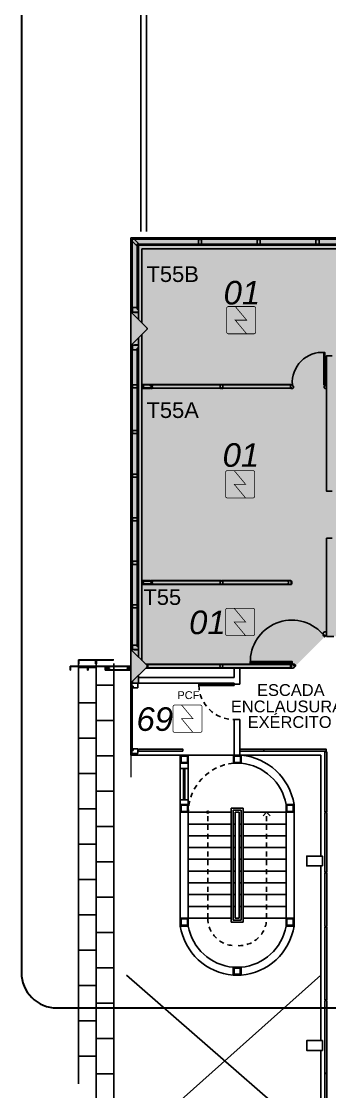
# Model space of a CAD drawing. Header units: metres. Extents: x -331 to 2982, y 362 to 2539.
# Drawn here: x 762.44 to 770.31, y 1315.98 to 1343.24 of the extents above; entities that cross this region are included whole.
import ezdxf

# ---------------------------------------------------------------- set-up
doc = ezdxf.new("R2010")
doc.units = ezdxf.units.M
doc.linetypes.add('HIDDEN2', pattern=[0.1875, 0.125, -0.0625])
doc.linetypes.add('XR_BL2_3 PAV$0$CONTINUOUS', pattern=[0])
doc.layers.get('0').update_dxf_attribs({"color": 251})
doc.layers.add('_salas', color=251, linetype='Continuous', plot=False)
for name, color, linetype in [('ALV', 251, 'Continuous'), ('CX', 251, 'Continuous'), ('Det', 251, 'Continuous'), ('DET. FUMAÇA', 1, 'Continuous'), ('Detector_antigo', 84, 'Continuous'), ('Div', 251, 'Continuous'), ('Est', 251, 'Continuous'), ('Pis', 251, 'Continuous'), ('Projeção', 20, 'Continuous'), ('Texto_Salas', 251, 'Continuous'), ('vid', 251, 'Continuous'), ('vis', 251, 'Continuous'), ('Zlixo01', 251, 'Continuous')]:
    doc.layers.add(name, color=color, linetype=linetype)
doc.layers.add('Botoeira_antiga', color=74, linetype='Continuous', lineweight=30)
doc.styles.add('DESTAQUE', font='arial.ttf', dxfattribs={"height": 0.4})
doc.styles.get("Standard").update_dxf_attribs({"font": 'arial.ttf', "height": 0.3})
doc.styles.add('X3G_ENTITY_1416BAE9', font='arial.ttf', dxfattribs={"height": 0.6})
doc.styles.add('X3G_ENTITY_141F9816', font='arial.ttf', dxfattribs={"height": 0.4})
doc.styles.add('X3G_ENTITY_1422719B', font='arial.ttf', dxfattribs={"height": 0.4})
doc.styles.add('X3G_ENTITY_142271D9', font='arial.ttf', dxfattribs={"height": 0.4})

# ---------------------------------------------------------------- blocks, each defined once
blk = doc.blocks.new('XR_BL2_2 PAV_REV02$0$MOD_7')
at = {"layer": 'vid', "ltscale": 5}
for p, q in [((-1.518, 0.025), (-1.518, -0.025)), ((-1.518, 0.025), (0.008, 0.025)), ((0.008, 0.025), (0.008, -0.025)), ((-1.518, -0.025), (0.008, -0.025))]:
    blk.add_line(p, q, dxfattribs=at)
blk = doc.blocks.new('XR_BL2_3 PAV$0$PERFIL_UNIT_12')
at = {"layer": 'CX'}
blk.add_lwpolyline([(0, 0.12), (-0.08, 0.12), (-0.08, 0), (0, 0)], close=True, dxfattribs=at)
blk = doc.blocks.new('XR_BL2_3 PAV$0$perfil_cc')
at = {"layer": 'CX'}
for p, q in [((-0.115, 0.117), (-0.115, -0.029)), ((-0.115, -0.029), (-0.115, 0.117))]:
    blk.add_line(p, q, dxfattribs=at)
blk.add_lwpolyline([(0, 0.12), (-0.08, 0.12), (-0.115, 0.12), (-0.115, -0.029), (-0.085, -0.029), (-0.085, -0.028), (-0.04, -0.028), (-0.04, 0), (0, 0)], close=True, dxfattribs=at)
blk = doc.blocks.new('Detector de fumaça')
at = {"layer": 'DET. FUMAÇA', "linetype": 'Continuous', "lineweight": 15, "const_width": 0.0187}
blk.add_lwpolyline([(774.599, 539.816), (775.249, 539.816, -0.414214), (775.296, 539.769), (775.296, 539.167, -0.414214), (775.249, 539.12), (774.599, 539.12, -0.414214), (774.553, 539.167), (774.553, 539.769, -0.414214)], format="xyb", close=True, dxfattribs=at)
blk.add_lwpolyline([(774.773, 539.816), (775.064, 539.468), (774.773, 539.468), (775.064, 539.12)], dxfattribs=at)

msp = doc.modelspace()

# ---------------------------------------------------------------- hatches: boundary and pattern name
at = {"layer": '_salas', "transparency": 33554559}
h = msp.add_hatch(color=256, dxfattribs=at)
h.dxf.hatch_style = 1
h.paths.add_polyline_path([(870.379, 1337.729), (851.629, 1337.729), (851.629, 1339.284), (851.299, 1339.284), (851.299, 1337.729), (840.564, 1337.729), (840.564, 1339.284), (840.234, 1339.284), (840.234, 1337.729), (765.239, 1337.729), (765.239, 1326.38), (765.429, 1326.38), (765.429, 1326.577), (765.615, 1326.764), (769.35, 1326.765), (769.383, 1326.773), (769.434, 1326.814), (770.192, 1327.57), (770.205, 1327.583), (770.229, 1327.574), (771.624, 1327.574), (773.019, 1327.574), (773.043, 1327.583), (773.056, 1327.57), (773.814, 1326.814), (773.866, 1326.773), (773.898, 1326.765), (777.527, 1326.765), (777.867, 1326.425), (777.874, 1326.432), (778.221, 1326.765), (781.85, 1326.765), (781.882, 1326.773), (781.934, 1326.814), (782.692, 1327.57), (782.705, 1327.583), (782.729, 1327.574), (784.124, 1327.574), (785.519, 1327.574), (785.543, 1327.583), (785.556, 1327.57), (786.314, 1326.814), (786.365, 1326.773), (786.398, 1326.765), (790.027, 1326.765), (790.367, 1326.425), (790.374, 1326.432), (790.721, 1326.765), (794.35, 1326.765), (794.382, 1326.773), (794.434, 1326.814), (795.191, 1327.57), (795.205, 1327.583), (795.229, 1327.574), (796.624, 1327.574), (798.019, 1327.574), (798.043, 1327.583), (798.056, 1327.57), (798.814, 1326.814), (798.865, 1326.773), (798.898, 1326.765), (802.527, 1326.765), (802.867, 1326.425), (802.874, 1326.432), (803.221, 1326.765), (806.85, 1326.765), (806.882, 1326.773), (806.934, 1326.814), (807.691, 1327.57), (807.705, 1327.583), (807.729, 1327.574), (809.124, 1327.574), (810.519, 1327.574), (810.543, 1327.583), (810.556, 1327.57), (811.314, 1326.814), (811.365, 1326.773), (811.398, 1326.765), (815.027, 1326.765), (815.367, 1326.425), (815.374, 1326.432), (815.721, 1326.765), (819.35, 1326.765), (819.382, 1326.773), (819.434, 1326.814), (820.191, 1327.57), (820.204, 1327.583), (820.229, 1327.574), (821.624, 1327.574), (823.019, 1327.574), (823.043, 1327.583), (823.056, 1327.57), (823.814, 1326.814), (823.865, 1326.773), (823.898, 1326.765), (827.528, 1326.765), (827.867, 1326.425), (827.874, 1326.432), (828.221, 1326.765), (831.85, 1326.765), (831.883, 1326.773), (831.935, 1326.814), (832.692, 1327.57), (832.705, 1327.583), (832.729, 1327.574), (834.124, 1327.574), (835.519, 1327.574), (835.544, 1327.583), (835.557, 1327.57), (836.314, 1326.814), (836.366, 1326.773), (836.398, 1326.765), (840.042, 1326.765), (840.374, 1326.432), (840.756, 1326.814), (840.474, 1327.096), (840.474, 1328.054), (841.234, 1328.054), (841.234, 1329.894), (849.608, 1329.894), (849.608, 1326.814), (849.748, 1326.814), (849.748, 1327.574), (851.494, 1327.574), (852.889, 1327.574), (852.913, 1327.583), (852.926, 1327.57), (853.684, 1326.814), (853.736, 1326.773), (853.768, 1326.765), (857.397, 1326.765), (857.737, 1326.425), (857.744, 1326.432), (858.091, 1326.765), (861.72, 1326.765), (861.752, 1326.773), (861.804, 1326.814), (862.562, 1327.57), (862.575, 1327.583), (862.599, 1327.574), (863.994, 1327.574), (865.389, 1327.574), (865.413, 1327.583), (865.426, 1327.57), (866.184, 1326.814), (866.235, 1326.773), (866.268, 1326.765), (870.003, 1326.764), (870.189, 1326.577), (870.189, 1326.38), (870.379, 1326.38), (870.379, 1326.38)])

# ---------------------------------------------------------------- linework, layer by layer
at = {"color": 251}
for p, q in [((765.489, 1353.364), (765.489, 1337.891)), ((765.639, 1353.264), (765.639, 1337.891)), ((767.855, 1324.344), (768.055, 1324.344)), ((768.699, 1323.094), (768.611, 1322.999)), ((768.699, 1323.094), (768.787, 1322.999))]:
    msp.add_line(p, q, dxfattribs=at)
at = {"color": 251, "linetype": 'Continuous', "lineweight": 15}
msp.add_line((765.239, 1324.544), (765.239, 1323.986), dxfattribs=at)
at = {"color": 251}
for points in [[(766.699, 1324.344), (766.699, 1324.544), (766.499, 1324.544), (766.499, 1324.344)], [(766.519, 1324.524), (766.519, 1324.364), (766.679, 1324.364), (766.679, 1324.524)], [(768.035, 1324.524), (767.875, 1324.524), (767.875, 1324.364), (768.035, 1324.364)], [(766.699, 1323.094), (766.699, 1323.294), (766.499, 1323.294), (766.499, 1323.094)], [(766.519, 1323.274), (766.519, 1323.114), (766.679, 1323.114), (766.679, 1323.274)], [(769.399, 1323.094), (769.399, 1323.294), (769.199, 1323.294), (769.199, 1323.094)], [(769.219, 1323.274), (769.219, 1323.114), (769.379, 1323.114), (769.379, 1323.274)], [(766.699, 1320.194), (766.699, 1320.394), (766.499, 1320.394), (766.499, 1320.194)], [(766.519, 1320.374), (766.519, 1320.214), (766.679, 1320.214), (766.679, 1320.374)], [(769.399, 1320.194), (769.399, 1320.394), (769.199, 1320.394), (769.199, 1320.194)], [(769.219, 1320.374), (769.219, 1320.214), (769.379, 1320.214), (769.379, 1320.374)], [(768.049, 1319.144), (767.849, 1319.144), (767.849, 1318.944), (768.049, 1318.944)], [(768.029, 1319.124), (767.869, 1319.124), (767.869, 1318.964), (768.029, 1318.964)], [(768.029, 1319.124), (767.869, 1319.124), (767.869, 1318.964), (768.029, 1318.964)]]:
    msp.add_lwpolyline(points, close=True, dxfattribs=at)
for points in [[(768.055, 1324.344), (768.055, 1324.544), (767.855, 1324.544), (767.855, 1324.344)], [(767.849, 1319.144), (767.849, 1318.944), (768.049, 1318.944), (768.049, 1319.144)]]:
    msp.add_lwpolyline(points, dxfattribs=at)
msp.add_circle((767.199, 1323.094), 0.0234, dxfattribs=at)
at = {"layer": 'ALV', "color": 251}
for p, q in [((763.689, 1326.714), (763.689, 1326.814)), ((763.689, 1326.814), (764.139, 1326.814)), ((764.129, 1326.804), (763.699, 1326.804)), ((763.699, 1326.804), (763.699, 1326.714)), ((763.909, 1326.876), (763.899, 1326.876)), ((764.129, 1326.714), (764.129, 1326.804)), ((764.589, 1326.814), (764.139, 1326.814)), ((764.139, 1326.814), (764.139, 1326.714)), ((764.139, 1326.814), (764.139, 1326.714)), ((764.149, 1326.714), (764.149, 1326.804)), ((764.149, 1326.804), (764.579, 1326.804)), ((764.349, 1326.876), (764.339, 1326.876)), ((764.349, 1326.876), (764.359, 1326.876)), ((764.579, 1326.804), (764.579, 1326.714)), ((765.239, 1326.814), (764.589, 1326.814)), ((764.589, 1326.814), (764.589, 1326.764)), ((764.589, 1326.714), (764.589, 1326.814)), ((764.599, 1326.774), (764.599, 1326.804)), ((764.599, 1326.804), (765.229, 1326.804)), ((765.229, 1326.774), (765.229, 1326.804)), ((765.239, 1326.814), (765.239, 1326.764)), ((765.239, 1326.714), (765.239, 1326.814)), ((763.699, 1326.714), (763.689, 1326.714)), ((763.899, 1326.781), (764.349, 1326.781)), ((764.139, 1326.714), (764.129, 1326.714)), ((764.139, 1326.714), (764.149, 1326.714)), ((764.579, 1326.714), (764.589, 1326.714)), ((764.589, 1326.714), (764.589, 1326.764)), ((764.589, 1326.764), (764.689, 1326.764)), ((764.589, 1326.764), (764.689, 1326.764)), ((765.239, 1326.714), (764.589, 1326.714)), ((764.689, 1326.774), (764.599, 1326.774)), ((764.689, 1326.754), (764.599, 1326.754)), ((764.599, 1326.754), (764.599, 1326.724)), ((764.599, 1326.724), (765.229, 1326.724)), ((764.689, 1326.764), (764.689, 1326.774)), ((764.689, 1326.764), (764.689, 1326.754)), ((765.139, 1326.764), (765.139, 1326.774)), ((765.139, 1326.774), (765.229, 1326.774)), ((765.239, 1326.764), (765.139, 1326.764)), ((765.139, 1326.764), (765.139, 1326.754)), ((765.239, 1326.764), (765.139, 1326.764)), ((765.139, 1326.754), (765.229, 1326.754)), ((765.229, 1326.754), (765.229, 1326.724)), ((765.239, 1326.714), (765.239, 1326.764)), ((766.499, 1324.209), (766.499, 1324.344)), ((766.699, 1324.209), (766.699, 1324.344)), ((766.499, 1323.294), (766.499, 1323.409)), ((766.699, 1323.294), (766.699, 1323.409)), ((766.499, 1323.094), (766.499, 1320.395)), ((766.699, 1323.094), (766.699, 1320.394)), ((767.899, 1323.094), (767.899, 1320.394)), ((767.949, 1323.094), (767.899, 1323.094)), ((767.949, 1323.094), (767.999, 1323.094)), ((767.999, 1323.094), (767.999, 1320.394)), ((769.199, 1323.094), (769.199, 1320.394)), ((769.399, 1320.394), (769.399, 1323.094)), ((767.899, 1320.394), (767.949, 1320.394)), ((767.999, 1320.394), (767.949, 1320.394))]:
    msp.add_line(p, q, dxfattribs=at)
at = {"layer": 'ALV'}
for points in [[(765.429, 1335.65), (765.429, 1335.829), (765.329, 1335.829), (765.329, 1335.839), (765.28, 1335.839), (765.28, 1335.849), (765.239, 1335.849), (765.239, 1335.826)], [(765.239, 1335.002), (765.239, 1334.98), (765.254, 1334.98), (765.254, 1334.96), (765.28, 1334.96), (765.28, 1334.99), (765.329, 1334.99), (765.329, 1335), (765.429, 1335), (765.429, 1335.178)], [(770.369, 1331.274), (770.229, 1331.274), (770.229, 1334.724), (770.369, 1334.724)], [(770.419, 1327.574), (770.229, 1327.574), (770.229, 1330.074), (770.369, 1330.074)], [(765.429, 1327.05), (765.429, 1327.229), (765.329, 1327.229), (765.329, 1327.239), (765.28, 1327.239), (765.28, 1327.269), (765.254, 1327.269), (765.254, 1327.249), (765.239, 1327.249), (765.239, 1327.24)], [(765.658, 1326.821), (765.642, 1326.837), (765.642, 1326.864), (765.615, 1326.864)], [(765.615, 1326.764), (765.642, 1326.764), (765.642, 1326.792), (765.658, 1326.807)]]:
    msp.add_lwpolyline(points, dxfattribs=at)
at = {"layer": 'ALV', "color": 251}
for centre, radius, start, end in [((767.926, 1323.057), 1.493, 9.1441, 85.0384), ((767.92, 1323.048), 1.303, 10.8966, 84.0476), ((767.963, 1320.422), 1.482, 188.8292, 265.576), ((767.968, 1320.43), 1.291, 190.5091, 264.7036), ((767.93, 1320.43), 1.291, 275.2964, 349.4909), ((767.935, 1320.422), 1.482, 274.4143, 351.1742)]:
    msp.add_arc(centre, radius, start, end, dxfattribs=at)
at = {"layer": 'Botoeira_antiga'}
msp.add_lwpolyline([(872.49, 1318.109, 0.414214), (873.39, 1319.009), (873.39, 1344.645, 0.414214), (872.49, 1345.545), (763.344, 1345.545, 0.414214), (762.444, 1344.645), (762.444, 1319.009, 0.414214), (763.344, 1318.109)], format="xyb", close=True, dxfattribs=at)
at = {"layer": 'CX', "color": 251, "true_color": 0x606060}
for p, q in [((771.509, 1337.729), (765.239, 1337.729)), ((765.239, 1335.849), (765.239, 1337.729)), ((765.519, 1337.449), (771.529, 1337.449)), ((765.519, 1337.449), (765.519, 1335.56)), ((765.519, 1326.96), (765.519, 1335.268)), ((765.239, 1334.98), (765.239, 1327.249))]:
    msp.add_line(p, q, dxfattribs=at)
at = {"layer": 'CX'}
for p, q in [((765.283, 1335.839), (765.429, 1335.839)), ((765.429, 1335.839), (765.283, 1335.839)), ((765.329, 1335.829), (765.329, 1335.839)), ((765.651, 1335.414), (765.658, 1335.421)), ((765.651, 1335.414), (765.658, 1335.407))]:
    msp.add_line(p, q, dxfattribs=at)
at = {"layer": 'CX', "linetype": 'XR_BL2_3 PAV$0$CONTINUOUS'}
for p, q in [((765.712, 1333.978), (765.712, 1333.979)), ((765.712, 1333.979), (765.723, 1333.979)), ((765.723, 1333.978), (765.712, 1333.978)), ((765.712, 1333.91), (765.712, 1333.911)), ((765.712, 1333.911), (765.718, 1333.911)), ((765.718, 1333.91), (765.712, 1333.91)), ((765.718, 1333.911), (765.727, 1333.911)), ((765.727, 1333.91), (765.718, 1333.91)), ((765.723, 1333.979), (765.727, 1333.979)), ((765.727, 1333.978), (765.723, 1333.978)), ((765.729, 1333.974), (765.729, 1333.976)), ((765.729, 1333.913), (765.729, 1333.915)), ((765.73, 1333.976), (765.73, 1333.974)), ((765.73, 1333.974), (765.735, 1333.974)), ((765.737, 1333.972), (765.73, 1333.973)), ((765.73, 1333.916), (765.737, 1333.917)), ((765.735, 1333.915), (765.73, 1333.915)), ((765.73, 1333.915), (765.73, 1333.913)), ((765.735, 1333.974), (765.735, 1333.98)), ((765.735, 1333.98), (765.755, 1333.98)), ((765.735, 1333.91), (765.735, 1333.915)), ((765.755, 1333.91), (765.735, 1333.91)), ((765.75, 1333.978), (765.737, 1333.978)), ((765.737, 1333.978), (765.737, 1333.973)), ((765.737, 1333.973), (765.738, 1333.973)), ((765.738, 1333.916), (765.737, 1333.916)), ((765.737, 1333.916), (765.737, 1333.911)), ((765.737, 1333.911), (765.75, 1333.911)), ((765.739, 1333.972), (765.74, 1333.971)), ((765.74, 1333.971), (765.739, 1333.97)), ((765.739, 1333.97), (765.739, 1333.971)), ((765.739, 1333.918), (765.739, 1333.919)), ((765.739, 1333.919), (765.74, 1333.918)), ((765.74, 1333.918), (765.739, 1333.917)), ((765.75, 1333.962), (765.75, 1333.978)), ((765.759, 1333.962), (765.75, 1333.962)), ((765.75, 1333.911), (765.75, 1333.927)), ((765.75, 1333.927), (765.759, 1333.927)), ((765.755, 1333.98), (765.755, 1333.989)), ((765.755, 1333.9), (765.755, 1333.91)), ((765.759, 1333.947), (765.759, 1333.962)), ((765.759, 1333.927), (765.759, 1333.947)), ((765.761, 1333.996), (765.779, 1333.996)), ((765.779, 1333.893), (765.761, 1333.893)), ((765.78, 1333.994), (765.765, 1333.994)), ((765.765, 1333.994), (765.765, 1333.987)), ((765.765, 1333.987), (765.78, 1333.987)), ((765.78, 1333.902), (765.765, 1333.902)), ((765.765, 1333.902), (765.765, 1333.895)), ((765.765, 1333.895), (765.78, 1333.895)), ((765.78, 1333.995), (765.78, 1333.994)), ((765.78, 1333.895), (765.78, 1333.894)), ((765.783, 1333.954), (765.783, 1333.944)), ((765.783, 1333.944), (765.783, 1333.935)), ((765.785, 1333.959), (765.784, 1333.956)), ((765.784, 1333.933), (765.785, 1333.93)), ((765.786, 1333.982), (765.786, 1333.961)), ((765.786, 1333.928), (765.786, 1333.907))]:
    msp.add_line(p, q, dxfattribs=at)
at = {"layer": 'CX', "color": 251}
for p, q in [((765.429, 1326.38), (765.429, 1326.577)), ((765.41, 1326.38), (765.264, 1326.38)), ((765.264, 1326.38), (765.41, 1326.38)), ((765.413, 1326.38), (765.429, 1326.38)), ((765.264, 1324.594), (765.41, 1324.594)), ((765.41, 1324.594), (765.264, 1324.594))]:
    msp.add_line(p, q, dxfattribs=at)
at = {"layer": 'CX'}
for points in [[(765.451, 1337.57, -0.668179), (765.45, 1337.568), (765.4, 1337.568), (765.4, 1337.518, -0.668179), (765.398, 1337.517), (765.28, 1337.635), (765.274, 1337.635), (765.274, 1337.681), (765.264, 1337.681), (765.287, 1337.704), (765.287, 1337.694), (765.332, 1337.694), (765.332, 1337.689)], [(765.558, 1333.956), (765.556, 1333.967, 0.194954), (765.555, 1333.968), (765.553, 1333.969, -0.387702), (765.553, 1333.972), (765.554, 1333.975), (765.554, 1333.975), (765.552, 1333.971), (765.551, 1333.971), (765.551, 1333.978), (765.563, 1333.978), (765.563, 1333.979), (765.519, 1333.979), (765.519, 1333.909), (765.563, 1333.909), (765.563, 1333.911), (765.551, 1333.911), (765.551, 1333.917), (765.552, 1333.918), (765.554, 1333.914), (765.554, 1333.914), (765.553, 1333.917, -0.387702), (765.553, 1333.92), (765.555, 1333.921, 0.194954), (765.556, 1333.922), (765.558, 1333.932, 0.268551), (765.557, 1333.937), (765.549, 1333.942), (765.549, 1333.946), (765.557, 1333.952, 0.268551)], [(767.548, 1333.986), (767.552, 1333.986, -0.414214), (767.555, 1333.983), (767.555, 1333.989, -0.439162), (767.561, 1333.995), (767.579, 1333.995, -0.414214), (767.58, 1333.994), (767.58, 1333.994), (767.565, 1333.994), (767.565, 1333.987), (767.58, 1333.987, -0.322891), (767.585, 1333.981), (767.585, 1333.961, -0.13729), (767.585, 1333.958), (767.583, 1333.956, 0.13729), (767.582, 1333.953), (767.582, 1333.944), (767.582, 1333.935, 0.13729), (767.583, 1333.933), (767.585, 1333.93, -0.13729), (767.585, 1333.928), (767.585, 1333.907, -0.322891), (767.58, 1333.902), (767.565, 1333.902), (767.565, 1333.895), (767.58, 1333.895), (767.58, 1333.894, -0.414214), (767.579, 1333.893), (767.561, 1333.893, -0.439162), (767.555, 1333.9), (767.555, 1333.905, -0.414214), (767.552, 1333.902), (767.548, 1333.902, -0.414214), (767.545, 1333.905), (767.545, 1333.9, -0.439162), (767.539, 1333.893), (767.521, 1333.893, -0.414214), (767.52, 1333.894), (767.52, 1333.895), (767.535, 1333.895), (767.535, 1333.902), (767.52, 1333.902, -0.322891), (767.514, 1333.907), (767.514, 1333.928, -0.13729), (767.515, 1333.93), (767.517, 1333.933, 0.13729), (767.517, 1333.935), (767.517, 1333.944), (767.517, 1333.953, 0.13729), (767.517, 1333.956), (767.515, 1333.958, -0.13729), (767.514, 1333.961), (767.514, 1333.981, -0.322891), (767.52, 1333.987), (767.535, 1333.987), (767.535, 1333.994), (767.52, 1333.994), (767.52, 1333.994, -0.414214), (767.521, 1333.995), (767.539, 1333.995, -0.439162), (767.545, 1333.989), (767.545, 1333.983, -0.414214)], [(769.341, 1333.9), (769.341, 1333.907), (769.342, 1333.907), (769.342, 1333.898, 0.422579), (769.347, 1333.893), (769.365, 1333.893, 0.414214), (769.382, 1333.909), (769.382, 1333.951, 0.414214), (769.38, 1333.953), (769.372, 1333.953), (769.374, 1333.951), (769.368, 1333.951), (769.369, 1333.953), (769.362, 1333.953), (769.362, 1333.993, 0.414214), (769.36, 1333.995), (769.347, 1333.995, 0.414214), (769.342, 1333.99), (769.342, 1333.979), (769.341, 1333.979), (769.341, 1333.989, 0.439162), (769.335, 1333.995), (769.317, 1333.995, 0.414214), (769.316, 1333.994), (769.316, 1333.994), (769.331, 1333.994), (769.331, 1333.987), (769.316, 1333.987, 0.322891), (769.31, 1333.981), (769.31, 1333.961, 0.13729), (769.311, 1333.958), (769.312, 1333.956, -0.13729), (769.313, 1333.953), (769.313, 1333.944), (769.313, 1333.935, -0.13729), (769.312, 1333.933), (769.311, 1333.93, 0.13729), (769.31, 1333.928), (769.31, 1333.907, 0.322891), (769.316, 1333.902), (769.331, 1333.902), (769.331, 1333.895), (769.316, 1333.895), (769.316, 1333.894, 0.414214), (769.317, 1333.893), (769.335, 1333.893, 0.439162)], [(767.548, 1328.986), (767.552, 1328.986, -0.414214), (767.555, 1328.983), (767.555, 1328.989, -0.439162), (767.561, 1328.995), (767.579, 1328.995, -0.414214), (767.58, 1328.994), (767.58, 1328.994), (767.565, 1328.994), (767.565, 1328.987), (767.58, 1328.987, -0.322891), (767.585, 1328.981), (767.585, 1328.961, -0.13729), (767.585, 1328.958), (767.583, 1328.956, 0.13729), (767.582, 1328.953), (767.582, 1328.944), (767.582, 1328.935, 0.13729), (767.583, 1328.933), (767.585, 1328.93, -0.13729), (767.585, 1328.928), (767.585, 1328.907, -0.322891), (767.58, 1328.902), (767.565, 1328.902), (767.565, 1328.895), (767.58, 1328.895), (767.58, 1328.894, -0.414214), (767.579, 1328.893), (767.561, 1328.893, -0.439162), (767.555, 1328.9), (767.555, 1328.905, -0.414214), (767.552, 1328.902), (767.548, 1328.902, -0.414214), (767.545, 1328.905), (767.545, 1328.9, -0.439162), (767.539, 1328.893), (767.521, 1328.893, -0.414214), (767.52, 1328.894), (767.52, 1328.895), (767.535, 1328.895), (767.535, 1328.902), (767.52, 1328.902, -0.322891), (767.514, 1328.907), (767.514, 1328.928, -0.13729), (767.515, 1328.93), (767.517, 1328.933, 0.13729), (767.517, 1328.935), (767.517, 1328.944), (767.517, 1328.953, 0.13729), (767.517, 1328.956), (767.515, 1328.958, -0.13729), (767.514, 1328.961), (767.514, 1328.981, -0.322891), (767.52, 1328.987), (767.535, 1328.987), (767.535, 1328.994), (767.52, 1328.994), (767.52, 1328.994, -0.414214), (767.521, 1328.995), (767.539, 1328.995, -0.439162), (767.545, 1328.989), (767.545, 1328.983, -0.414214)], [(769.255, 1328.965), (769.255, 1328.962), (769.254, 1328.962, -0.414214), (769.253, 1328.962), (769.253, 1328.979), (769.268, 1328.979), (769.268, 1328.99, -0.414214), (769.273, 1328.995), (769.313, 1328.995, -0.414214), (769.318, 1328.99), (769.318, 1328.979), (769.333, 1328.979), (769.333, 1328.962, -0.414214), (769.333, 1328.962), (769.332, 1328.962), (769.332, 1328.963, 0.414214), (769.33, 1328.965), (769.328, 1328.965), (769.328, 1328.924), (769.33, 1328.924, 0.414214), (769.332, 1328.926), (769.332, 1328.927), (769.333, 1328.927, -0.414214), (769.333, 1328.926), (769.333, 1328.909), (769.318, 1328.909), (769.318, 1328.898, -0.414214), (769.313, 1328.893), (769.293, 1328.893), (769.273, 1328.893, -0.414214), (769.268, 1328.898), (769.268, 1328.909), (769.253, 1328.909), (769.253, 1328.926, -0.414214), (769.254, 1328.927), (769.255, 1328.927), (769.255, 1328.924), (769.258, 1328.924), (769.258, 1328.965)], [(769.328, 1328.893, 0.32019), (769.337, 1328.9, -0.002744), (769.34, 1328.911, 0.332744), (769.34, 1328.912, -0.702025), (769.341, 1328.916, 0.317833), (769.342, 1328.917, 0.05088), (769.344, 1328.944, 0.05088), (769.342, 1328.972, 0.317833), (769.341, 1328.973, -0.702025), (769.34, 1328.977, 0.332744), (769.34, 1328.978, -0.002744), (769.337, 1328.989, 0.32019), (769.328, 1328.995), (769.325, 1328.995, 0.414214), (769.32, 1328.99), (769.32, 1328.979), (769.333, 1328.979), (769.333, 1328.962, -0.414214), (769.333, 1328.962), (769.332, 1328.962), (769.332, 1328.963, 0.414214), (769.33, 1328.965), (769.328, 1328.965), (769.328, 1328.924), (769.33, 1328.924, 0.414214), (769.332, 1328.926), (769.332, 1328.927), (769.333, 1328.927, -0.414214), (769.333, 1328.926), (769.333, 1328.909), (769.32, 1328.909), (769.32, 1328.898, 0.414214), (769.325, 1328.893)], [(765.558, 1328.956), (765.556, 1328.967, 0.194954), (765.555, 1328.968), (765.553, 1328.969, -0.387702), (765.553, 1328.972), (765.554, 1328.975), (765.554, 1328.975), (765.552, 1328.971), (765.551, 1328.971), (765.551, 1328.978), (765.563, 1328.978), (765.563, 1328.979), (765.519, 1328.979), (765.519, 1328.909), (765.563, 1328.909), (765.563, 1328.911), (765.551, 1328.911), (765.551, 1328.917), (765.552, 1328.918), (765.554, 1328.914), (765.554, 1328.914), (765.553, 1328.917, -0.387702), (765.553, 1328.92), (765.555, 1328.921, 0.194954), (765.556, 1328.922), (765.558, 1328.932, 0.268551), (765.557, 1328.937), (765.549, 1328.942), (765.549, 1328.946), (765.557, 1328.952, 0.268551)], [(770.229, 1327.659, -0.414214), (770.228, 1327.658), (770.227, 1327.658), (770.227, 1327.659, 0.414214), (770.225, 1327.661), (770.224, 1327.661), (770.224, 1327.641), (770.224, 1327.621), (770.225, 1327.621, 0.414214), (770.227, 1327.622), (770.227, 1327.623), (770.228, 1327.623, -0.414214), (770.229, 1327.623), (770.229, 1327.606), (770.214, 1327.606), (770.214, 1327.595, -0.668179), (770.205, 1327.591), (770.197, 1327.599), (770.187, 1327.589), (770.175, 1327.601, -0.414214), (770.175, 1327.601), (770.175, 1327.602), (770.176, 1327.601, 0.414214), (770.179, 1327.601), (770.18, 1327.603), (770.151, 1327.631), (770.15, 1327.63, 0.414214), (770.15, 1327.627), (770.151, 1327.627), (770.15, 1327.626, -0.414214), (770.149, 1327.626), (770.137, 1327.638), (770.148, 1327.649), (770.14, 1327.657, -0.441105), (770.14, 1327.664, -0.152372), (770.208, 1327.692, -0.441105), (770.214, 1327.687), (770.214, 1327.676), (770.229, 1327.676)], [(765.642, 1326.792), (765.658, 1326.807), (765.651, 1326.814), (765.658, 1326.821), (765.642, 1326.837), (765.642, 1326.859, -0.439162), (765.648, 1326.866), (765.666, 1326.866, -0.414214), (765.667, 1326.865), (765.667, 1326.864), (765.652, 1326.864), (765.652, 1326.857), (765.667, 1326.857, -0.322891), (765.673, 1326.852), (765.673, 1326.831, -0.13729), (765.672, 1326.829), (765.671, 1326.826, 0.13729), (765.67, 1326.823), (765.67, 1326.815), (765.67, 1326.806, 0.13729), (765.671, 1326.803), (765.672, 1326.8, -0.13729), (765.673, 1326.798), (765.673, 1326.778, -0.322891), (765.667, 1326.772), (765.652, 1326.772), (765.652, 1326.765), (765.667, 1326.765), (765.667, 1326.765, -0.414214), (765.666, 1326.764), (765.648, 1326.764, -0.439162), (765.642, 1326.77)], [(767.543, 1326.857), (767.547, 1326.857, -0.414214), (767.55, 1326.854), (767.55, 1326.859, -0.439162), (767.556, 1326.866), (767.574, 1326.866, -0.414214), (767.575, 1326.865), (767.575, 1326.864), (767.56, 1326.864), (767.56, 1326.857), (767.575, 1326.857, -0.322891), (767.58, 1326.852), (767.58, 1326.831, -0.13729), (767.58, 1326.829), (767.578, 1326.826, 0.13729), (767.577, 1326.823), (767.577, 1326.815), (767.577, 1326.806, 0.13729), (767.578, 1326.803), (767.58, 1326.8, -0.13729), (767.58, 1326.798), (767.58, 1326.778, -0.322891), (767.575, 1326.772), (767.56, 1326.772), (767.56, 1326.765), (767.575, 1326.765), (767.575, 1326.765, -0.414214), (767.574, 1326.764), (767.556, 1326.764, -0.439162), (767.55, 1326.77), (767.55, 1326.776, -0.414214), (767.547, 1326.773), (767.543, 1326.773, -0.414214), (767.54, 1326.776), (767.54, 1326.77, -0.439162), (767.534, 1326.764), (767.516, 1326.764, -0.414214), (767.515, 1326.765), (767.515, 1326.765), (767.53, 1326.765), (767.53, 1326.772), (767.515, 1326.772, -0.322891), (767.509, 1326.778), (767.509, 1326.798, -0.13729), (767.51, 1326.8), (767.512, 1326.803, 0.13729), (767.512, 1326.806), (767.512, 1326.815), (767.512, 1326.823, 0.13729), (767.512, 1326.826), (767.51, 1326.829, -0.13729), (767.509, 1326.831), (767.509, 1326.852, -0.322891), (767.515, 1326.857), (767.53, 1326.857), (767.53, 1326.864), (767.515, 1326.864), (767.515, 1326.865, -0.414214), (767.516, 1326.866), (767.534, 1326.866, -0.439162), (767.54, 1326.859), (767.54, 1326.854, -0.414214)], [(769.309, 1326.798, -0.13729), (769.309, 1326.801), (769.311, 1326.804, 0.13729), (769.312, 1326.806), (769.312, 1326.815), (769.312, 1326.824, 0.13729), (769.311, 1326.827), (769.309, 1326.829, -0.13729), (769.309, 1326.832), (769.309, 1326.852, -0.322891), (769.314, 1326.857), (769.329, 1326.857), (769.329, 1326.865), (769.314, 1326.865), (769.314, 1326.865, -0.414214), (769.315, 1326.866), (769.333, 1326.866, -0.439162), (769.339, 1326.86), (769.339, 1326.85), (769.326, 1326.85), (769.326, 1326.833, 0.414214), (769.327, 1326.833), (769.328, 1326.833), (769.328, 1326.834, -0.414214), (769.329, 1326.835), (769.331, 1326.835), (769.331, 1326.815), (769.331, 1326.795), (769.329, 1326.795, -0.414214), (769.328, 1326.797), (769.328, 1326.798), (769.327, 1326.798, 0.414214), (769.326, 1326.797), (769.326, 1326.78), (769.339, 1326.78), (769.339, 1326.77, -0.439162), (769.333, 1326.763), (769.315, 1326.763, -0.414214), (769.314, 1326.764), (769.314, 1326.764), (769.329, 1326.764), (769.329, 1326.772), (769.314, 1326.772, -0.322891), (769.309, 1326.777)], [(769.326, 1326.78), (769.341, 1326.78), (769.341, 1326.769, 0.440902), (769.347, 1326.764, 0.152386), (769.414, 1326.792, 0.440902), (769.415, 1326.8), (769.407, 1326.807), (769.417, 1326.818), (769.405, 1326.83, 0.414214), (769.405, 1326.83), (769.404, 1326.829), (769.405, 1326.829, -0.414214), (769.405, 1326.826), (769.404, 1326.825), (769.375, 1326.854), (769.376, 1326.855, -0.414214), (769.379, 1326.855), (769.379, 1326.854), (769.38, 1326.855, 0.414214), (769.38, 1326.855), (769.368, 1326.868), (769.357, 1326.857), (769.35, 1326.865, 0.668179), (769.341, 1326.861), (769.341, 1326.85), (769.326, 1326.85), (769.326, 1326.833, 0.414214), (769.327, 1326.833), (769.328, 1326.833), (769.328, 1326.834, -0.414214), (769.329, 1326.835), (769.331, 1326.835), (769.331, 1326.815), (769.331, 1326.795), (769.329, 1326.795, -0.414214), (769.328, 1326.797), (769.328, 1326.798), (769.327, 1326.798, 0.414214), (769.326, 1326.797)], [(769.358, 1326.857), (769.351, 1326.864, -0.414214), (769.351, 1326.871), (769.36, 1326.88, -0.414214), (769.362, 1326.88), (769.37, 1326.872), (769.369, 1326.871), (769.37, 1326.871), (769.371, 1326.872), (769.371, 1326.872), (769.362, 1326.881, 0.294496), (769.36, 1326.882, -3.099483), (769.364, 1326.888), (769.366, 1326.886), (769.365, 1326.885), (769.386, 1326.864), (769.384, 1326.862), (769.374, 1326.872), (769.374, 1326.871), (769.383, 1326.863), (769.381, 1326.86), (769.381, 1326.86), (769.382, 1326.861), (769.39, 1326.853), (769.395, 1326.858), (769.396, 1326.855), (769.4, 1326.86), (769.397, 1326.86), (769.403, 1326.866, -0.414214), (769.406, 1326.866), (769.434, 1326.837, -0.414214), (769.434, 1326.814), (769.421, 1326.8, -0.422579), (769.414, 1326.801), (769.407, 1326.808), (769.417, 1326.818), (769.405, 1326.83, 0.414214), (769.405, 1326.83), (769.404, 1326.829), (769.405, 1326.829, -0.414214), (769.405, 1326.826), (769.404, 1326.825), (769.375, 1326.854), (769.376, 1326.855, -0.414214), (769.379, 1326.855), (769.379, 1326.854), (769.38, 1326.855, 0.414214), (769.38, 1326.855), (769.368, 1326.868)]]:
    msp.add_lwpolyline(points, format="xyb", close=True, dxfattribs=at)
for points in [[(765.28, 1335.954), (765.28, 1335.874), (765.28, 1335.839), (765.429, 1335.839), (765.429, 1335.869), (765.428, 1335.869), (765.428, 1335.913), (765.4, 1335.913), (765.4, 1335.954)], [(770.164, 1334.808), (770.164, 1333.983), (770.184, 1333.983), (770.184, 1334.808)], [(769.354, 1326.895), (769.354, 1326.933), (768.284, 1326.933), (768.284, 1326.895)]]:
    msp.add_lwpolyline(points, close=True, dxfattribs=at)
at = {"layer": 'CX', "linetype": 'Continuous'}
msp.add_lwpolyline([(770.192, 1333.992, -0.414214), (770.194, 1333.994), (770.206, 1333.994, -0.414214), (770.211, 1333.989), (770.211, 1333.979), (770.229, 1333.979), (770.229, 1333.913), (770.229, 1333.909), (770.211, 1333.909), (770.211, 1333.899, -0.422579), (770.207, 1333.894), (770.188, 1333.894, -0.414214), (770.172, 1333.911), (770.172, 1333.951, -0.414214), (770.174, 1333.953), (770.181, 1333.953), (770.18, 1333.951), (770.186, 1333.951), (770.184, 1333.953), (770.192, 1333.953), (770.192, 1333.965), (770.193, 1333.965), (770.193, 1333.966), (770.19, 1333.966), (770.19, 1333.977), (770.189, 1333.978), (770.189, 1333.964), (770.187, 1333.964), (770.187, 1333.994), (770.185, 1333.994), (770.185, 1333.996, -3.099483), (770.192, 1333.995, 0.294496), (770.191, 1333.993), (770.191, 1333.981), (770.193, 1333.981), (770.193, 1333.981), (770.192, 1333.981), (770.192, 1333.992)], format="xyb", close=True, dxfattribs=at)
at = {"layer": 'CX', "linetype": 'XR_BL2_3 PAV$0$CONTINUOUS'}
msp.add_lwpolyline([(765.779, 1328.893), (765.761, 1328.893, -0.420879), (765.755, 1328.9), (765.755, 1328.91), (765.735, 1328.91), (765.735, 1328.915), (765.73, 1328.915), (765.73, 1328.913, -0.414214), (765.727, 1328.91), (765.718, 1328.91), (765.712, 1328.91), (765.712, 1328.911), (765.718, 1328.911), (765.727, 1328.911, 0.414214), (765.729, 1328.913), (765.729, 1328.915, -0.414214), (765.73, 1328.916), (765.737, 1328.917, 0.212526), (765.739, 1328.918), (765.739, 1328.919), (765.74, 1328.918), (765.739, 1328.917, -0.204506), (765.738, 1328.916), (765.737, 1328.916), (765.737, 1328.911), (765.75, 1328.911), (765.75, 1328.927), (765.759, 1328.927), (765.759, 1328.947), (765.759, 1328.962), (765.75, 1328.962), (765.75, 1328.978), (765.737, 1328.978), (765.737, 1328.973), (765.738, 1328.973, -0.204506), (765.739, 1328.972), (765.74, 1328.971), (765.739, 1328.97), (765.739, 1328.971, 0.212526), (765.737, 1328.972), (765.73, 1328.973, -0.414214), (765.729, 1328.974), (765.729, 1328.976, 0.414214), (765.727, 1328.978), (765.723, 1328.978), (765.712, 1328.978), (765.712, 1328.979), (765.723, 1328.979), (765.727, 1328.979, -0.414214), (765.73, 1328.976), (765.73, 1328.974), (765.735, 1328.974), (765.735, 1328.98), (765.755, 1328.98), (765.755, 1328.989, -0.420879), (765.761, 1328.996), (765.779, 1328.996, -0.414214), (765.78, 1328.995), (765.78, 1328.994), (765.765, 1328.994), (765.765, 1328.987), (765.78, 1328.987, -0.322891), (765.786, 1328.982), (765.786, 1328.961, -0.13729), (765.785, 1328.959), (765.784, 1328.956, 0.13729), (765.783, 1328.954), (765.783, 1328.944), (765.783, 1328.935, 0.13729), (765.784, 1328.933), (765.785, 1328.93, -0.13729), (765.786, 1328.928), (765.786, 1328.907, -0.322891), (765.78, 1328.902), (765.765, 1328.902), (765.765, 1328.895), (765.78, 1328.895), (765.78, 1328.894, -0.414214)], format="xyb", close=True, dxfattribs=at)
msp.add_lwpolyline([(770.123, 1327.643, -0.414214), (770.123, 1327.646), (770.132, 1327.655, -0.414214), (770.139, 1327.655), (770.147, 1327.648), (770.144, 1327.645), (770.143, 1327.646), (770.145, 1327.648), (770.138, 1327.654, 0.414214), (770.133, 1327.654), (770.124, 1327.645, 0.414214), (770.124, 1327.645), (770.129, 1327.64), (770.131, 1327.642, -0.414214), (770.133, 1327.642), (770.187, 1327.587), (770.198, 1327.597), (770.205, 1327.59, -0.422579), (770.205, 1327.583), (770.192, 1327.57, -0.414214), (770.168, 1327.57), (770.139, 1327.6, -0.414214), (770.139, 1327.602), (770.144, 1327.608), (770.145, 1327.605), (770.149, 1327.609), (770.146, 1327.61), (770.152, 1327.615), (770.124, 1327.643)], format="xyb", dxfattribs=at)
at = {"layer": 'CX'}
msp.add_lwpolyline([(765.239, 1326.388), (765.239, 1326.38), (765.279, 1326.38), (765.279, 1326.428)], dxfattribs=at)
at = {"layer": 'CX', "color": 251}
for points in [[(765.413, 1326.265), (765.413, 1326.344), (765.413, 1326.38), (765.264, 1326.38), (765.264, 1326.35), (765.265, 1326.35), (765.265, 1326.305), (765.293, 1326.305), (765.293, 1326.265)], [(765.413, 1324.71), (765.413, 1324.63), (765.413, 1324.594), (765.264, 1324.594), (765.264, 1324.624), (765.265, 1324.624), (765.265, 1324.669), (765.293, 1324.669), (765.293, 1324.71)], [(770.124, 1321.726), (769.724, 1321.726), (769.724, 1321.976), (770.124, 1321.976)], [(770.124, 1317.026), (769.724, 1317.026), (769.724, 1317.276), (770.124, 1317.276)]]:
    msp.add_lwpolyline(points, close=True, dxfattribs=at)
at = {"layer": 'CX', "color": 251, "true_color": 0x606060}
for centre, radius, start, end in [((770.12, 1334.047), 0.764, 85.1646, 184.8272), ((769.341, 1326.932), 1.057, 42.2667, 181.8592)]:
    msp.add_arc(centre, radius, start, end, dxfattribs=at)
at = {"layer": 'CX', "linetype": 'XR_BL2_3 PAV$0$CONTINUOUS'}
for centre, radius, start, end in [((765.727, 1333.976), 0.003, 0, 90), ((765.727, 1333.976), 0.0018, 0, 90), ((765.727, 1333.913), 0.003, 270, 0), ((765.727, 1333.913), 0.0018, 270, 0), ((765.73, 1333.974), 0.001, 180, 270), ((765.73, 1333.915), 0.001, 90, 180), ((765.737, 1333.97), 0.002, 31.9223, 79.9156), ((765.737, 1333.919), 0.002, 280.0844, 328.0777), ((765.738, 1333.971), 0.002, 33.8514, 80.0832), ((765.738, 1333.918), 0.002, 279.9168, 326.1486), ((765.761, 1333.99), 0.00607, 92.822, 184.1227), ((765.761, 1333.899), 0.00607, 175.8773, 267.178), ((765.779, 1333.995), 0.001, 0, 90), ((765.779, 1333.894), 0.001, 270, 0), ((765.779, 1333.98), 0.0066, 11.8368, 83.416), ((765.779, 1333.909), 0.0066, 276.584, 348.1632), ((765.788, 1333.954), 0.005, 148.731, 180), ((765.788, 1333.935), 0.005, 180, 211.269), ((765.781, 1333.961), 0.005, 328.731, 0), ((765.781, 1333.928), 0.005, 0, 31.269)]:
    msp.add_arc(centre, radius, start, end, dxfattribs=at)
at = {"layer": 'Det', "color": 251}
for p, q in [((763.899, 1326.876), (763.899, 1326.976)), ((763.899, 1326.976), (764.349, 1326.976)), ((763.899, 1326.881), (763.899, 1316.173)), ((764.339, 1326.966), (763.909, 1326.966)), ((763.909, 1326.966), (763.909, 1326.876)), ((764.339, 1326.876), (764.339, 1326.966)), ((764.799, 1326.976), (764.349, 1326.976)), ((764.349, 1326.976), (764.349, 1326.876)), ((764.349, 1326.976), (764.349, 1326.876)), ((764.349, 1326.881), (764.349, 1315.981)), ((764.349, 1315.064), (764.349, 1326.881)), ((764.359, 1326.876), (764.359, 1326.966)), ((764.359, 1326.966), (764.789, 1326.966)), ((764.799, 1326.881), (764.799, 1315.071)), ((764.349, 1326.331), (764.799, 1326.331)), ((763.899, 1325.881), (764.349, 1325.881)), ((764.349, 1325.431), (764.799, 1325.431)), ((763.899, 1324.981), (764.349, 1324.981)), ((764.349, 1324.531), (764.799, 1324.531)), ((763.899, 1324.081), (764.349, 1324.081)), ((764.349, 1323.631), (764.799, 1323.631)), ((763.899, 1323.181), (764.349, 1323.181)), ((764.349, 1322.731), (764.799, 1322.731)), ((763.899, 1322.281), (764.349, 1322.281)), ((764.349, 1321.831), (764.799, 1321.831)), ((763.899, 1321.381), (764.349, 1321.381)), ((764.349, 1320.931), (764.799, 1320.931)), ((763.899, 1320.481), (764.349, 1320.481)), ((764.349, 1320.031), (764.799, 1320.031)), ((763.899, 1319.581), (764.349, 1319.581)), ((764.349, 1319.131), (764.799, 1319.131)), ((765.123, 1318.944), (770.084, 1314.631)), ((765.239, 1314.631), (770.084, 1318.944)), ((763.899, 1318.681), (764.349, 1318.681)), ((764.349, 1318.231), (764.799, 1318.231)), ((763.899, 1317.781), (764.349, 1317.781)), ((764.349, 1317.331), (764.799, 1317.331)), ((763.899, 1316.881), (764.349, 1316.881)), ((764.349, 1316.431), (764.799, 1316.431))]:
    msp.add_line(p, q, dxfattribs=at)
at = {"layer": 'Div', "linetype": 'ByBlock'}
for points in [[(765.74, 1333.98), (765.525, 1333.98), (765.525, 1333.995), (765.74, 1333.995)], [(765.74, 1333.909), (765.525, 1333.909), (765.525, 1333.894), (765.74, 1333.894)], [(765.74, 1328.98), (765.525, 1328.98), (765.525, 1328.995), (765.74, 1328.995)], [(765.74, 1328.909), (765.525, 1328.909), (765.525, 1328.894), (765.74, 1328.894)]]:
    msp.add_lwpolyline(points, close=True, dxfattribs=at)
at = {"layer": 'Est'}
for points in [[(765.239, 1335.826), (765.239, 1335.002), (765.246, 1334.995), (765.658, 1335.407), (765.651, 1335.414), (765.658, 1335.421), (765.246, 1335.833)], [(765.239, 1326.388), (765.658, 1326.807), (765.651, 1326.814), (765.658, 1326.821), (765.239, 1327.24)]]:
    msp.add_lwpolyline(points, close=True, dxfattribs=at)
at = {"layer": 'Pis', "color": 251}
for p, q in [((765.239, 1326.38), (765.239, 1324.544)), ((766.969, 1326.355), (767.869, 1326.355)), ((767.869, 1326.325), (766.969, 1326.325)), ((767.869, 1326.355), (767.869, 1326.325)), ((770.084, 1324.544), (765.239, 1324.544)), ((770.084, 1321.976), (770.084, 1324.544)), ((766.699, 1323.094), (767.799, 1323.094)), ((769.199, 1323.094), (768.099, 1323.094)), ((766.699, 1322.794), (767.799, 1322.794)), ((767.849, 1322.794), (767.899, 1322.794)), ((768.049, 1322.794), (767.999, 1322.794)), ((769.199, 1322.794), (768.099, 1322.794)), ((766.699, 1322.494), (767.799, 1322.494)), ((767.849, 1322.494), (767.899, 1322.494)), ((768.049, 1322.494), (767.999, 1322.494)), ((769.199, 1322.494), (768.099, 1322.494)), ((766.699, 1322.194), (767.799, 1322.194)), ((767.849, 1322.194), (767.899, 1322.194)), ((768.049, 1322.194), (767.999, 1322.194)), ((769.199, 1322.194), (768.099, 1322.194)), ((766.699, 1321.894), (767.799, 1321.894)), ((767.849, 1321.894), (767.899, 1321.894)), ((768.049, 1321.894), (767.999, 1321.894)), ((769.199, 1321.894), (768.099, 1321.894)), ((770.084, 1317.276), (770.084, 1321.726)), ((766.699, 1321.594), (767.799, 1321.594)), ((767.849, 1321.594), (767.899, 1321.594)), ((768.049, 1321.594), (767.999, 1321.594)), ((769.199, 1321.594), (768.099, 1321.594)), ((766.699, 1321.294), (767.799, 1321.294)), ((767.849, 1321.294), (767.899, 1321.294)), ((768.049, 1321.294), (767.999, 1321.294)), ((769.199, 1321.294), (768.099, 1321.294)), ((766.699, 1320.994), (767.799, 1320.994)), ((767.849, 1320.994), (767.899, 1320.994)), ((768.049, 1320.994), (767.999, 1320.994)), ((769.199, 1320.994), (768.099, 1320.994)), ((766.699, 1320.694), (767.799, 1320.694)), ((767.849, 1320.694), (767.899, 1320.694)), ((768.049, 1320.694), (767.999, 1320.694)), ((769.199, 1320.694), (768.099, 1320.694)), ((766.699, 1320.394), (767.799, 1320.394)), ((769.199, 1320.394), (768.099, 1320.394)), ((770.084, 1314.631), (770.084, 1317.026))]:
    msp.add_line(p, q, dxfattribs=at)
at = {"layer": 'Pis', "color": 251, "linetype": 'HIDDEN2'}
for p, q in [((767.199, 1320.394), (767.199, 1323.094)), ((768.699, 1320.394), (768.699, 1323.094))]:
    msp.add_line(p, q, dxfattribs=at)
for centre, radius, start, end in [((767.869, 1326.355), 0.9, 181.9092, 270), ((767.979, 1323.07), 1.28, 95.5651, 178.9213), ((767.899, 1320.394), 0.7, 180, 272.0467), ((767.999, 1320.394), 0.7, 267.9533, 0)]:
    msp.add_arc(centre, radius, start, end, dxfattribs=at)
at = {"layer": 'Projeção', "color": 251}
for p, q in [((765.429, 1326.53), (767.869, 1326.53)), ((767.869, 1326.53), (767.869, 1326.765)), ((768.019, 1326.53), (768.019, 1326.765)), ((768.019, 1326.355), (768.019, 1326.53)), ((765.429, 1326.38), (767.869, 1326.38)), ((766.969, 1326.325), (766.969, 1326.355)), ((767.869, 1326.355), (767.869, 1326.38)), ((767.869, 1326.355), (768.019, 1326.355)), ((767.869, 1324.544), (767.869, 1325.455)), ((767.869, 1325.455), (768.019, 1325.455)), ((768.019, 1324.544), (768.019, 1325.455)), ((767.855, 1324.544), (766.499, 1324.544)), ((766.499, 1324.209), (766.499, 1323.409)), ((766.499, 1324.209), (766.699, 1324.209)), ((766.584, 1324.209), (766.584, 1323.409)), ((766.614, 1324.209), (766.614, 1323.409)), ((766.699, 1324.209), (766.699, 1323.409)), ((766.699, 1324.209), (766.699, 1323.409)), ((766.699, 1323.409), (766.499, 1323.409))]:
    msp.add_line(p, q, dxfattribs=at)
at = {"layer": 'vid', "linetype": 'ByBlock', "ltscale": 0.1}
for p, q in [((765.4, 1337.568), (765.4, 1335.954)), ((765.4, 1327.354), (765.4, 1334.875))]:
    msp.add_line(p, q, dxfattribs=at)
at = {"layer": 'vid'}
for p, q in [((765.429, 1337.539), (765.428, 1335.913)), ((765.429, 1337.539), (771.529, 1337.539)), ((765.44, 1337.568), (771.404, 1337.568)), ((765.428, 1327.313), (765.428, 1334.915))]:
    msp.add_line(p, q, dxfattribs=at)
at = {"layer": 'vid', "color": 251, "ltscale": 5}
for p, q in [((770.189, 1321.549), (770.239, 1321.549)), ((770.189, 1321.549), (770.189, 1320.181)), ((770.239, 1321.549), (770.239, 1320.181)), ((770.189, 1320.181), (770.239, 1320.181)), ((770.189, 1320.165), (770.189, 1318.315)), ((770.189, 1320.165), (770.239, 1320.165)), ((770.239, 1320.165), (770.239, 1318.315)), ((770.189, 1318.315), (770.239, 1318.315)), ((770.189, 1318.299), (770.189, 1316.449)), ((770.189, 1318.299), (770.239, 1318.299)), ((770.239, 1318.299), (770.239, 1316.449)), ((770.189, 1316.449), (770.239, 1316.449))]:
    msp.add_line(p, q, dxfattribs=at)
at = {"layer": 'vid'}
for points in [[(765.274, 1337.681), (765.274, 1335.869), (765.264, 1335.869), (765.264, 1337.681)], [(765.287, 1337.694), (771.489, 1337.694), (771.489, 1337.704), (765.287, 1337.704)], [(765.274, 1327.269), (765.274, 1334.96), (765.264, 1334.96), (765.264, 1327.269)], [(765.774, 1333.994), (767.535, 1333.994), (767.535, 1333.987), (765.774, 1333.987)], [(765.774, 1333.895), (767.535, 1333.895), (767.535, 1333.902), (765.774, 1333.902)], [(769.328, 1333.994), (767.565, 1333.994), (767.565, 1333.987), (769.328, 1333.987)], [(769.328, 1333.895), (767.565, 1333.895), (767.565, 1333.902), (769.328, 1333.902)], [(765.774, 1328.994), (767.535, 1328.994), (767.535, 1328.987), (765.774, 1328.987)], [(769.258, 1328.994), (767.565, 1328.994), (767.565, 1328.987), (769.258, 1328.987)], [(765.774, 1328.895), (767.535, 1328.895), (767.535, 1328.902), (765.774, 1328.902)], [(769.258, 1328.895), (767.565, 1328.895), (767.565, 1328.902), (769.258, 1328.902)]]:
    msp.add_lwpolyline(points, close=True, dxfattribs=at)
for points in [[(767.53, 1326.864), (765.652, 1326.864), (765.652, 1326.858), (767.53, 1326.858)], [(767.56, 1326.864), (769.329, 1326.864), (769.329, 1326.858), (767.56, 1326.858)], [(767.53, 1326.765), (765.652, 1326.765), (765.652, 1326.771), (767.53, 1326.771)], [(767.56, 1326.765), (769.329, 1326.765), (769.329, 1326.771), (767.56, 1326.771)]]:
    msp.add_lwpolyline(points, dxfattribs=at)
at = {"layer": 'vid', "color": 251}
msp.add_lwpolyline([(765.274, 1324.669), (765.274, 1326.305), (765.264, 1326.305), (765.264, 1324.669)], close=True, dxfattribs=at)
at = {"layer": 'vid', "color": 251, "ltscale": 5}
for points in [[(766.563, 1324.649), (766.563, 1324.699), (765.429, 1324.699), (765.429, 1324.649)], [(770.223, 1324.649), (770.223, 1324.699), (768.631, 1324.699), (768.631, 1324.649)], [(770.189, 1316.441), (770.239, 1316.441), (770.239, 1314.641), (770.189, 1314.641)]]:
    msp.add_lwpolyline(points, close=True, dxfattribs=at)
msp.add_lwpolyline([(768.019, 1324.699), (768.631, 1324.699), (768.631, 1324.649), (768.019, 1324.649)], dxfattribs=at)
at = {"layer": 'vis', "color": 251}
for p, q in [((767.799, 1323.194), (767.799, 1320.294)), ((767.949, 1323.194), (767.799, 1323.194)), ((767.949, 1323.144), (767.849, 1323.144)), ((767.849, 1323.144), (767.849, 1320.344)), ((767.949, 1323.194), (768.099, 1323.194)), ((767.949, 1323.144), (768.049, 1323.144)), ((768.049, 1323.144), (768.049, 1320.344)), ((768.099, 1323.194), (768.099, 1320.294)), ((767.799, 1320.294), (767.949, 1320.294)), ((767.849, 1320.344), (767.949, 1320.344)), ((768.049, 1320.344), (767.949, 1320.344)), ((768.099, 1320.294), (767.949, 1320.294))]:
    msp.add_line(p, q, dxfattribs=at)

# ---------------------------------------------------------------- block references
at = {"layer": 'CX', "xscale": -1, "rotation": 90}
msp.add_blockref('XR_BL2_3 PAV$0$perfil_cc', (765.4, 1334.875), dxfattribs=at)
at = {"layer": 'DET. FUMAÇA', "linetype": 'Continuous', "lineweight": 0}
for p in [(-6.873, 796.163), (-6.9, 791.982), (-6.9, 788.473), (-8.242, 786.008)]:
    msp.add_blockref('Detector de fumaça', p, dxfattribs=at)
at = {"layer": 'vid', "color": 251, "rotation": 270}
for p in [(770.214, 1323.115), (770.214, 1321.573)]:
    msp.add_blockref('XR_BL2_2 PAV_REV02$0$MOD_7', p, dxfattribs=at)
at = {"layer": 'Zlixo01', "linetype": 'ByBlock', "xscale": -1}
for p in [(766.959, 1337.568), (768.459, 1337.568), (769.959, 1337.568)]:
    msp.add_blockref('XR_BL2_3 PAV$0$PERFIL_UNIT_12', p, dxfattribs=at)
at = {"layer": 'Zlixo01', "linetype": 'ByBlock', "rotation": 89.99999999999999}
for p in [(765.399, 1333.984), (765.399, 1332.82), (765.399, 1331.709), (765.399, 1330.599), (765.399, 1329.489), (765.399, 1328.379)]:
    msp.add_blockref('XR_BL2_3 PAV$0$PERFIL_UNIT_12', p, dxfattribs=at)
at = {"layer": 'Zlixo01', "linetype": 'ByBlock', "ltscale": 0.1, "rotation": 89.99999999999999}
msp.add_blockref('XR_BL2_3 PAV$0$perfil_cc', (765.4, 1327.354), dxfattribs=at)

# ---------------------------------------------------------------- texts
at = {"layer": 'Detector_antigo', "linetype": 'Continuous', "lineweight": 0, "char_height": 0.6, "attachment_point": 1, "style": 'X3G_ENTITY_1416BAE9'}
for s, insert in [('{\\fArial|b0|i1|c0|p34;01}', (767.603, 1336.631)), ('{\\fArial|b0|i1|c0|p34;01}', (767.578, 1332.495)), ('{\\fArial|b0|i1|c0|p34;01}', (766.723, 1328.231)), ('{\\fArial|b0|i1|c0|p34;69}', (765.381, 1325.767))]:
    msp.add_mtext_dynamic_manual_height_columns(s, width=13.3188, gutter_width=2.5, heights=[0], dxfattribs=dict(at, insert=insert))
at = {"layer": 'Projeção', "color": 251, "insert": (766.425, 1326.177), "char_height": 0.2, "attachment_point": 1}
msp.add_mtext_dynamic_manual_height_columns('PCF', width=1.0726, gutter_width=1.5, heights=[0], dxfattribs=at)
at = {"layer": 'Texto_Salas', "color": 251}
for s, height, style, p in [('T55B', 0.4, 'X3G_ENTITY_142271D9', (765.636, 1336.604)), ('T55A', 0.4, 'X3G_ENTITY_1422719B', (765.636, 1333.139)), ('T55', 0.4, 'X3G_ENTITY_141F9816', (765.557, 1328.376)), ('ESCADA ', 0.3, 'DESTAQUE', (768.456, 1326.057)), ('ENCLAUSURADA', 0.3, 'DESTAQUE', (767.788, 1325.639)), ('EXÉRCITO', 0.3, 'DESTAQUE', (768.216, 1325.242))]:
    msp.add_text(s, height=height, dxfattribs=dict(at, style=style)).set_placement(p)

doc.saveas('drawing.dxf')
